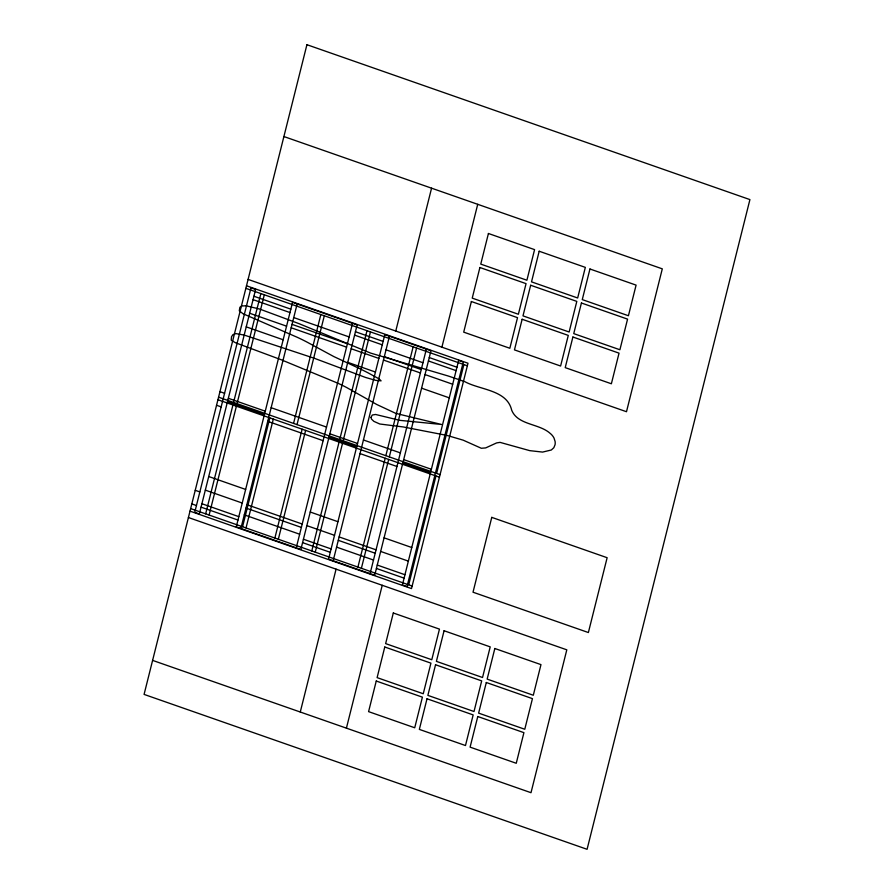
<?xml version="1.0" encoding="UTF-8"?>
<svg xmlns="http://www.w3.org/2000/svg" width="894" height="894" viewBox="0 0 894 894"><rect width="100%" height="100%" fill="white"/><g stroke="black" fill="none" stroke-linecap="round" stroke-linejoin="round"><path stroke-width="1.34" d="M205.654 513.838L232.932 404.982M233.569 402.434L260.858 293.578M209.107 515.045L236.396 406.2M237.033 403.641L264.311 294.796M240.877 528.466L297.154 303.96M242.565 526.745L269.843 417.889M246.029 527.952L273.307 419.107M293.556 423.41L320.845 314.554M297.02 424.616L324.31 315.772M274.871 538.043L302.15 429.187M278.325 539.25L305.614 430.394M296.249 547.832L352.527 323.326M311.782 550.95L339.072 442.094M339.709 439.546L366.987 330.691M315.247 552.157L342.525 443.301M343.162 440.753L370.451 331.909M333.171 560.739L389.438 336.233M300.272 712.015L336.077 569.154M395.763 331.037L431.567 188.176M357.924 567.087L385.213 458.231M385.85 455.683L413.14 346.827M361.388 568.293L388.678 459.438M389.315 456.89L416.593 348.034M370.082 573.646L426.36 349.141M346.414 728.152L382.23 585.291M441.904 347.174L477.72 204.313M408.692 584.832L435.97 475.977M436.607 473.429L463.897 364.573M283.901 136.547L662.298 268.848L626.493 411.721L248.096 279.409M246.498 285.789L467.998 363.232L411.508 588.587L190.009 511.144M245.861 288.337L467.361 365.791M253.918 296.238L290.829 309.156M355.432 331.741L383.124 341.419M429.265 357.555L456.957 367.233M253.058 299.646L289.98 312.554M354.583 335.138L382.263 344.827M428.416 360.952L456.096 370.641M293.735 317.571L349.118 336.926M386.029 349.833L422.951 362.74M292.036 324.377L347.408 343.732M384.331 356.639L421.242 369.546M249.649 313.246L286.572 326.165M291.187 327.774L346.559 347.14M351.174 348.749L378.855 358.427M383.47 360.047L420.392 372.954M425.008 374.564L452.688 384.241M246.241 326.858L283.152 339.765M347.766 362.349L375.446 372.038M421.588 388.175L449.28 397.852M271.15 407.709L326.522 427.075M363.433 439.982L400.356 452.889M219.958 391.661L224.573 393.271M228.339 398.288L265.25 411.195M329.852 433.791L357.544 443.469M403.686 459.605L431.377 469.283M218.572 397.193L440.072 474.636M227.478 401.697L264.4 414.604M329.003 437.188L356.695 446.866M402.836 463.003L430.528 472.691M217.935 399.741L439.435 477.184M267.731 421.32L323.114 440.675M360.025 453.582L396.947 466.489M216.549 405.273L221.164 406.882M208.727 476.524L245.638 489.431M310.252 512.027L337.932 521.705M384.085 537.842L411.765 547.519M205.318 490.135L242.229 503.043M246.845 504.652L302.217 524.018M306.832 525.627L334.524 535.316M339.139 536.925L376.05 549.832M380.665 551.442L408.357 561.13M195.238 490.314L199.843 491.923M245.995 508.06L301.367 527.415M338.29 540.322L375.201 553.23M244.285 514.866L299.669 534.221M336.58 547.128L373.502 560.035M201.91 503.735L238.821 516.654M303.424 539.238L331.115 548.916M377.257 565.053L404.948 574.73M191.819 503.914L196.434 505.523M201.049 507.144L237.972 520.051M302.574 542.636L330.255 552.324M376.408 568.45L404.088 578.139M190.645 508.597L412.145 586.039M188.41 517.525L566.807 649.826L531.002 792.699L152.606 660.387M370.988 417.353L371.491 419.074L373.86 421.353L379.794 424.002L403.283 426.952L447.112 435.445L463.193 440.172L481.307 448.263L485.666 447.916L496.639 442.91L500.048 442.374L529.74 450.643L542.58 452.085L551.307 450.006L553.833 447.715L555.051 444.731A17.344 12.281 24.6 0 0 555.085 441.412L554.023 438.094A14.114 10.002 24.6 0 0 552.458 435.669A12.315 8.728 24.6 0 0 550.078 433.311C538.926 423.32 517.693 425.209 511.681 410.167C506.976 389.784 480.123 390.052 464.88 381.693A726.599 514.676 24.6 0 0 448.028 375.949L370.641 353.096L299.054 323.673L259.729 309.078L245.984 305.77L241.682 306.005L239.883 307.301L239.29 310.81L243.034 313.749L297.099 337.228A145.543 103.089 24.6 0 1 307.234 342.212L333.887 356.605L359.377 368.484A328.21 232.485 24.6 0 1 368.518 373.089L379.157 378.944L381.09 380.855L375.726 380.363L365.624 377.48L314.453 358.326L244.274 335.094L235.904 333.596L232.921 334.68L231.524 336.725L231.211 340.234L235.491 342.76L281.241 359.768L337.563 383.09A117.393 83.153 24.6 0 1 347.028 387.739L376.776 404.501L395.83 413.397L441.48 424.449L399.853 420.348L375.569 414.47L372.284 415.028L370.988 417.353M306.921 44.7L144.079 694.403L587.079 849.3L749.921 199.597L306.921 44.7M251.002 287.823L194.736 512.329L199.351 513.949L255.617 289.444L251.002 287.823M292.539 302.351L236.262 526.857L300.865 549.441L357.142 324.935L292.539 302.351M384.822 334.613L328.556 559.119L374.698 575.255L430.975 350.75L384.822 334.613M376.251 681.027L368.585 711.635L414.727 727.772L422.404 697.164L376.251 681.027M384.778 647.01L377.112 677.63L423.253 693.755L430.93 663.147L384.778 647.01M393.304 612.993L385.638 643.613L431.78 659.738L439.457 629.13L393.304 612.993M471.373 301.524L463.707 332.143L509.848 348.269L517.525 317.661L471.373 301.524M479.899 267.507L472.233 298.127L518.375 314.252L526.052 283.644L479.899 267.507M488.426 233.49L480.76 264.11L526.901 280.235L534.578 249.627L488.426 233.49M458.656 360.438L402.389 584.944L407.005 586.553L463.271 362.048L458.656 360.438M427.019 698.773L419.342 729.392L465.483 745.529L473.161 714.909L427.019 698.773M435.546 664.756L427.868 695.376L474.01 711.512L481.687 680.893L435.546 664.756M444.072 630.739L436.395 661.359L482.536 677.496L490.214 646.876L444.072 630.739M522.141 319.27L514.463 349.889L560.605 366.026L568.282 335.406L522.141 319.27M530.667 285.253L522.99 315.873L569.132 332.009L576.809 301.39L530.667 285.253M539.183 251.236L531.517 281.856L577.658 297.993L585.335 267.373L539.183 251.236M491.767 517.369L473.015 592.208L588.375 632.539L607.138 557.711L491.767 517.369M477.776 716.519L470.099 747.138L516.251 763.275L523.918 732.655L477.776 716.519M486.302 682.502L478.625 713.121L524.778 729.258L532.444 698.639L486.302 682.502M494.829 648.496L487.152 679.105L533.305 695.241L540.971 664.622L494.829 648.496M572.898 337.016L565.22 367.635L611.373 383.772L619.039 353.152L572.898 337.016M581.424 302.999L573.747 333.618L619.9 349.755L627.566 319.136L581.424 302.999M589.951 268.993L582.273 299.602L628.426 315.738L636.092 285.119L589.951 268.993"/></g></svg>
